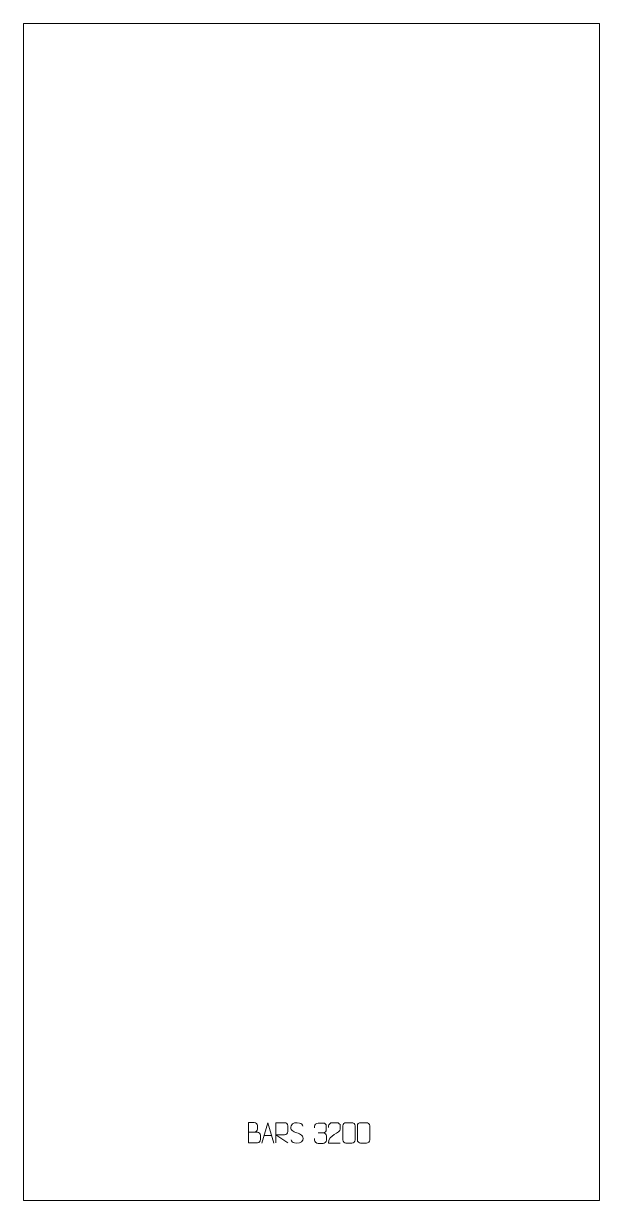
# Model space of a CAD drawing. Header units: millimetres. Extents: x -366 to 344, y -1239 to 211.
import ezdxf

# ---------------------------------------------------------------- set-up
doc = ezdxf.new("R2010")
doc.units = ezdxf.units.MM
doc.header["$MEASUREMENT"] = 0
doc.layers.add('layer 1', color=7, linetype='Continuous')

msp = doc.modelspace()

# ---------------------------------------------------------------- linework, layer by layer
at = {"layer": 'layer 1', "color": 242, "lineweight": 9}
msp.add_open_spline([(344.4669, -1239.0192), (344.4669, -1239.0192), (-365.532, -1239.0192), (-365.532, -1239.0192), (-365.532, -1239.0192), (-365.532, -1239.0192), (-365.532, 210.9799), (-365.532, 210.9799), (-365.532, 210.9799), (-365.532, 210.9799), (344.4669, 210.9799), (344.4669, 210.9799), (344.4669, 210.9799), (344.4669, 210.9799), (344.4669, -1239.0192), (344.4669, -1239.0192)], degree=3, knots=[0, 0, 0, 0, 0.2, 0.2, 0.2, 0.2, 0.4, 0.4, 0.4, 0.4, 0.6, 0.6, 0.6, 0.6, 1, 1, 1, 1], dxfattribs=at)
at = {"layer": 'layer 1', "color": 250, "lineweight": 9}
for points, knots in [([(-88.1509, -1154.8595), (-84.5123, -1154.8591), (-80.9252, -1154.8591), (-77.2858, -1154.8595), (-77.2858, -1154.8595), (-75.3104, -1154.8768), (-73.3868, -1156.6129), (-73.3868, -1158.6625), (-73.3868, -1158.6625), (-73.3872, -1159.7911), (-73.3872, -1162.8405), (-73.3868, -1163.9694), (-73.3868, -1163.9694), (-73.3692, -1165.8273), (-74.9113, -1167.8412), (-77.2328, -1167.8243), (-77.2328, -1167.8243), (-80.8726, -1167.8239), (-84.512, -1167.8239), (-88.1509, -1167.8243), (-88.1509, -1167.8243), (-88.1509, -1159.506), (-88.1509, -1151.1882), (-88.1509, -1142.8707), (-88.1509, -1142.8707), (-85.7772, -1142.8707), (-83.4031, -1142.8707), (-81.0289, -1142.8707), (-81.0289, -1142.8707), (-79.3481, -1142.8531), (-77.2513, -1144.7636), (-77.2336, -1146.726), (-77.2336, -1146.726), (-77.234, -1148.7921), (-77.234, -1148.9381), (-77.2336, -1151.0046), (-77.2336, -1151.0046), (-77.2163, -1153.0707), (-79.0708, -1154.8768), (-81.0808, -1154.8595)], [0, 0, 0, 0, 0.090909091, 0.090909091, 0.090909091, 0.090909091, 0.181818182, 0.181818182, 0.181818182, 0.181818182, 0.272727273, 0.272727273, 0.272727273, 0.272727273, 0.363636364, 0.363636364, 0.363636364, 0.363636364, 0.454545455, 0.454545455, 0.454545455, 0.454545455, 0.545454545, 0.545454545, 0.545454545, 0.545454545, 0.636363636, 0.636363636, 0.636363636, 0.636363636, 0.727272727, 0.727272727, 0.727272727, 0.727272727, 0.818181818, 0.818181818, 0.818181818, 0.818181818, 1, 1, 1, 1]), ([(-71.7663, -1168.3362), (-71.7663, -1168.3362), (-64.3953, -1143.3827), (-64.3953, -1143.3827), (-64.3953, -1143.3827), (-64.3953, -1143.3827), (-56.8254, -1168.3362), (-56.8254, -1168.3362)], [0, 0, 0, 0, 0.333333333, 0.333333333, 0.333333333, 0.333333333, 1, 1, 1, 1]), ([(-54.4615, -1168.1789), (-54.4615, -1168.1789), (-54.4615, -1143.2254), (-54.4615, -1143.2254), (-54.4615, -1143.2254), (-50.8667, -1143.2254), (-47.2712, -1143.2254), (-43.676, -1143.2254), (-43.676, -1143.2254), (-41.3507, -1143.2631), (-39.7934, -1144.7531), (-39.7975, -1147.1195), (-39.7975, -1147.1195), (-39.7979, -1149.155), (-39.7979, -1152.2144), (-39.7975, -1154.2504), (-39.7975, -1154.2504), (-39.804, -1156.1259), (-41.6163, -1158.0677), (-43.6258, -1158.0868), (-43.6258, -1158.0868), (-43.6258, -1158.0868), (-54.4615, -1158.0868), (-54.4615, -1158.0868), (-54.4615, -1158.0868), (-54.4615, -1158.0868), (-39.8068, -1168.1789), (-39.8068, -1168.1789)], [0, 0, 0, 0, 0.125, 0.125, 0.125, 0.125, 0.25, 0.25, 0.25, 0.25, 0.375, 0.375, 0.375, 0.375, 0.5, 0.5, 0.5, 0.5, 0.625, 0.625, 0.625, 0.625, 0.75, 0.75, 0.75, 0.75, 1, 1, 1, 1]), ([(-28.5271, -1155.6581), (-32.7754, -1154.1877), (-37.6835, -1152.3919), (-35.6784, -1146.8716), (-35.6784, -1146.8716), (-34.1749, -1142.7317), (-28.9613, -1143.1202), (-25.3577, -1143.7213), (-25.3577, -1143.7213), (-22.4971, -1144.1985), (-21.6324, -1145.4117), (-21.3218, -1147.4958)], [0, 0, 0, 0, 0.25, 0.25, 0.25, 0.25, 0.5, 0.5, 0.5, 0.5, 1, 1, 1, 1]), ([(-7.0006, -1149.3743), (-7.0006, -1149.3743), (-7.0006, -1147.5171), (-7.0006, -1147.5171), (-7.0006, -1147.5171), (-7.0149, -1145.7752), (-4.3504, -1143.6571), (-2.2913, -1143.6798), (-2.2913, -1143.6798), (-0.2272, -1143.6798), (1.8368, -1143.6798), (3.9005, -1143.6798), (3.9005, -1143.6798), (6.095, -1143.671), (7.6933, -1145.5178), (7.7377, -1147.4299), (7.7377, -1147.4299), (7.7373, -1148.865), (7.7373, -1150.3001), (7.7377, -1151.7356), (7.7377, -1151.7356), (7.6891, -1153.3891), (6.0865, -1155.6191), (3.8882, -1155.6091), (3.8882, -1155.6091), (6.0919, -1155.6203), (7.6999, -1157.4235), (7.7539, -1159.483), (7.7539, -1159.483), (7.7535, -1161.2677), (7.7535, -1163.0524), (7.7539, -1164.8375), (7.7539, -1164.8375), (7.764, -1166.8989), (5.7091, -1168.662), (3.8882, -1168.6539), (3.8882, -1168.6539), (1.8229, -1168.6536), (-0.2423, -1168.6536), (-2.3079, -1168.6539), (-2.3079, -1168.6539), (-4.4765, -1168.6424), (-7.0075, -1166.2422), (-7.0261, -1164.7804), (-7.0261, -1164.7804), (-7.0261, -1164.7804), (-7.0261, -1162.8718), (-7.0261, -1162.8718)], [0, 0, 0, 0, 0.076923077, 0.076923077, 0.076923077, 0.076923077, 0.153846154, 0.153846154, 0.153846154, 0.153846154, 0.230769231, 0.230769231, 0.230769231, 0.230769231, 0.307692308, 0.307692308, 0.307692308, 0.307692308, 0.384615385, 0.384615385, 0.384615385, 0.384615385, 0.461538462, 0.461538462, 0.461538462, 0.461538462, 0.538461538, 0.538461538, 0.538461538, 0.538461538, 0.615384615, 0.615384615, 0.615384615, 0.615384615, 0.692307692, 0.692307692, 0.692307692, 0.692307692, 0.769230769, 0.769230769, 0.769230769, 0.769230769, 0.846153846, 0.846153846, 0.846153846, 0.846153846, 1, 1, 1, 1]), ([(24.9771, -1168.2429), (20.0627, -1168.2426), (15.1483, -1168.2426), (10.2342, -1168.2429), (10.2342, -1168.2429), (10.2342, -1158.3106), (24.8852, -1155.6694), (24.9771, -1151.3591), (24.9771, -1151.3591), (24.9768, -1149.935), (24.9768, -1148.5113), (24.9771, -1147.088), (24.9771, -1147.088), (24.9602, -1145.0109), (22.8374, -1143.2861), (21.1664, -1143.2688), (21.1664, -1143.2688), (19.0932, -1143.2692), (17.0203, -1143.2692), (14.9479, -1143.2688), (14.9479, -1143.2688), (13.1258, -1143.2523), (10.3011, -1145.0444), (10.2342, -1147.138), (10.2342, -1147.138), (10.2342, -1147.138), (10.2342, -1149.1928), (10.2342, -1149.1928)], [0, 0, 0, 0, 0.125, 0.125, 0.125, 0.125, 0.25, 0.25, 0.25, 0.25, 0.375, 0.375, 0.375, 0.375, 0.5, 0.5, 0.5, 0.5, 0.625, 0.625, 0.625, 0.625, 0.75, 0.75, 0.75, 0.75, 1, 1, 1, 1]), ([(31.9967, -1143.2565), (34.3815, -1143.2565), (36.7667, -1143.2565), (39.1519, -1143.2565), (39.1519, -1143.2565), (41.1481, -1143.2209), (43.1901, -1144.7152), (43.2174, -1147.1573), (43.2174, -1147.1573), (43.217, -1152.9147), (43.217, -1158.6725), (43.2174, -1164.4307), (43.2174, -1164.4307), (43.0741, -1166.7583), (41.3543, -1168.2406), (39.1519, -1168.2514), (39.1519, -1168.2514), (36.7608, -1168.251), (34.3696, -1168.251), (31.9788, -1168.2514), (31.9788, -1168.2514), (30.0049, -1168.357), (27.9826, -1166.4691), (27.9941, -1164.4481), (27.9941, -1164.4481), (27.9945, -1158.6675), (27.9945, -1152.8872), (27.9941, -1147.1074), (27.9941, -1147.1074), (27.9985, -1144.9654), (29.7895, -1143.2429), (31.9967, -1143.2565)], [0, 0, 0, 0, 0.111111111, 0.111111111, 0.111111111, 0.111111111, 0.222222222, 0.222222222, 0.222222222, 0.222222222, 0.333333333, 0.333333333, 0.333333333, 0.333333333, 0.444444444, 0.444444444, 0.444444444, 0.444444444, 0.555555556, 0.555555556, 0.555555556, 0.555555556, 0.666666667, 0.666666667, 0.666666667, 0.666666667, 0.777777778, 0.777777778, 0.777777778, 0.777777778, 1, 1, 1, 1]), ([(49.9967, -1143.2565), (52.3815, -1143.2565), (54.7667, -1143.2565), (57.1519, -1143.2565), (57.1519, -1143.2565), (59.1481, -1143.2209), (61.1901, -1144.7152), (61.2174, -1147.1573), (61.2174, -1147.1573), (61.217, -1152.9147), (61.217, -1158.6725), (61.2174, -1164.4307), (61.2174, -1164.4307), (61.0741, -1166.7583), (59.3543, -1168.2406), (57.1519, -1168.2514), (57.1519, -1168.2514), (54.7608, -1168.251), (52.3696, -1168.251), (49.9788, -1168.2514), (49.9788, -1168.2514), (48.0049, -1168.357), (45.9826, -1166.4691), (45.9941, -1164.4481), (45.9941, -1164.4481), (45.9945, -1158.6675), (45.9945, -1152.8872), (45.9941, -1147.1074), (45.9941, -1147.1074), (45.9985, -1144.9654), (47.7895, -1143.2429), (49.9967, -1143.2565)], [0, 0, 0, 0, 0.111111111, 0.111111111, 0.111111111, 0.111111111, 0.222222222, 0.222222222, 0.222222222, 0.222222222, 0.333333333, 0.333333333, 0.333333333, 0.333333333, 0.444444444, 0.444444444, 0.444444444, 0.444444444, 0.555555556, 0.555555556, 0.555555556, 0.555555556, 0.666666667, 0.666666667, 0.666666667, 0.666666667, 0.777777778, 0.777777778, 0.777777778, 0.777777778, 1, 1, 1, 1]), ([(-28.5271, -1155.6582), (-24.5085, -1157.3049), (-19.479, -1159.1932), (-21.313, -1164.5535), (-21.313, -1164.5535), (-22.7728, -1168.8199), (-27.6836, -1168.5632), (-31.4097, -1168.0085), (-31.4097, -1168.0085), (-34.1597, -1167.5987), (-35.3806, -1166.3852), (-35.7586, -1164.273)], [0, 0, 0, 0, 0.25, 0.25, 0.25, 0.25, 0.5, 0.5, 0.5, 0.5, 1, 1, 1, 1])]:
    msp.add_open_spline(points, degree=3, knots=knots, dxfattribs=at)
for points in [[(-69.0437, -1159.0868), (-69.0437, -1159.0868), (-59.548, -1159.0868), (-59.548, -1159.0868)], [(-2.2909, -1155.6195), (-2.2909, -1155.6195), (3.9055, -1155.6195), (3.9055, -1155.6195)]]:
    msp.add_open_spline(points, degree=3, dxfattribs=at)

doc.saveas('drawing.dxf')
